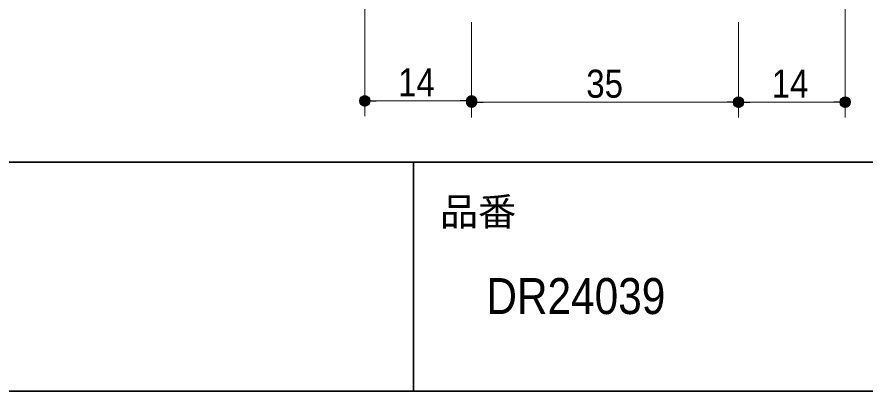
# Model space of a CAD drawing. Units: millimetres, scale not verified. Extents: x -4547 to 4547, y -2284 to 2284.
# Drawn here: x -906 to -71, y -2078 to -1710 of the extents above; entities that cross this region are included whole.
import ezdxf
from ezdxf.enums import TextEntityAlignment as Align

# ---------------------------------------------------------------- set-up
doc = ezdxf.new("R2010")
doc.units = ezdxf.units.MM
doc.header["$LTSCALE"] = 20
doc.header["$PDMODE"] = 32
doc.header["$PDSIZE"] = 10
for name, color, linetype, lineweight in [('0-0_1図面枠', 7, 'Continuous', 20), ('0-2_2寸法-1', 7, 'Continuous', 15), ('0-3_0', 7, 'Continuous', 25)]:
    doc.layers.add(name, color=color, linetype=linetype, lineweight=lineweight)
doc.layers.add('0-4_Defpoints', color=7, linetype='Continuous')
doc.styles.add('ＭＳ Ｐゴシック', font='')
doc.styles.get('ＭＳ Ｐゴシック').set_extended_font_data('MS PGothic')

# ---------------------------------------------------------------- blocks, each defined once
blk = doc.blocks.new('グループ-3')
at = {"layer": '0-0_1図面枠', "lineweight": 35}
for p, q in [((-60000, -37050), (60000, -37050)), ((16500, -37050), (16500, -41550))]:
    blk.add_line(p, q, dxfattribs=at)
blk.add_lwpolyline([(-60000, 41550), (60000, 41550), (60000, -41550), (-60000, -41550)], close=True, dxfattribs=at)
blk = doc.blocks.new('図面枠')
at = {"layer": '0-0_1図面枠'}
blk.add_blockref('グループ-3', (0, 0), dxfattribs=at)
at = {"layer": '0-0_1図面枠', "style": 'ＭＳ Ｐゴシック'}
blk.add_text('品番', height=550.3, dxfattribs=at).set_placement((17022.4, -38463.2), align=Align.BOTTOM_LEFT)
blk = doc.blocks.new('_Dot')
at = {"layer": '0-3_0'}
blk.add_line((-10, 0), (-20, 0), dxfattribs=at)
for points in [[(0, 0), (-10, 0), (-9.92, 1.25)], [(0, 0), (-9.92, -1.25), (-10, 0)], [(0, 0), (-9.92, 1.25), (-9.69, 2.49)], [(0, 0), (-9.69, -2.49), (-9.92, -1.25)], [(0, 0), (-9.69, 2.49), (-9.3, 3.68)], [(0, 0), (-9.3, -3.68), (-9.69, -2.49)], [(0, 0), (-9.3, 3.68), (-8.76, 4.82)], [(0, 0), (-8.76, -4.82), (-9.3, -3.68)], [(0, 0), (-8.76, 4.82), (-8.09, 5.88)], [(0, 0), (-8.09, -5.88), (-8.76, -4.82)], [(0, 0), (-8.09, 5.88), (-7.29, 6.85)], [(0, 0), (-7.29, -6.85), (-8.09, -5.88)], [(0, 0), (-7.29, 6.85), (-6.37, 7.71)], [(0, 0), (-6.37, -7.71), (-7.29, -6.85)], [(0, 0), (-6.37, 7.71), (-5.36, 8.44)], [(0, 0), (-5.36, -8.44), (-6.37, -7.71)], [(0, 0), (-5.36, 8.44), (-4.26, 9.05)], [(0, 0), (-4.26, -9.05), (-5.36, -8.44)], [(0, 0), (-4.26, 9.05), (-3.09, 9.51)], [(0, 0), (-3.09, -9.51), (-4.26, -9.05)], [(0, 0), (-3.09, 9.51), (-1.87, 9.82)], [(0, 0), (-1.87, -9.82), (-3.09, -9.51)], [(0, 0), (-1.87, 9.82), (-0.63, 9.98)], [(0, 0), (-0.63, -9.98), (-1.87, -9.82)], [(0, 0), (-0.63, 9.98), (0.63, 9.98)], [(0, 0), (0.63, -9.98), (-0.63, -9.98)], [(0, 0), (0.63, 9.98), (1.87, 9.82)], [(0, 0), (1.87, 9.82), (3.09, 9.51)], [(0, 0), (3.09, 9.51), (4.26, 9.05)], [(0, 0), (4.26, 9.05), (5.36, 8.44)], [(0, 0), (5.36, 8.44), (6.37, 7.71)], [(0, 0), (6.37, 7.71), (7.29, 6.85)], [(0, 0), (7.29, 6.85), (8.09, 5.88)], [(0, 0), (8.09, 5.88), (8.76, 4.82)], [(0, 0), (8.76, 4.82), (9.3, 3.68)], [(0, 0), (9.3, 3.68), (9.69, 2.49)], [(0, 0), (9.69, 2.49), (9.92, 1.25)], [(0, 0), (9.92, 1.25), (10, 0)], [(0, 0), (1.87, -9.82), (0.63, -9.98)], [(0, 0), (3.09, -9.51), (1.87, -9.82)], [(0, 0), (4.26, -9.05), (3.09, -9.51)], [(0, 0), (5.36, -8.44), (4.26, -9.05)], [(0, 0), (6.37, -7.71), (5.36, -8.44)], [(0, 0), (7.29, -6.85), (6.37, -7.71)], [(0, 0), (8.09, -5.88), (7.29, -6.85)], [(0, 0), (8.76, -4.82), (8.09, -5.88)], [(0, 0), (9.3, -3.68), (8.76, -4.82)], [(0, 0), (9.69, -2.49), (9.3, -3.68)], [(0, 0), (9.92, -1.25), (9.69, -2.49)], [(0, 0), (10, 0), (9.92, -1.25)]]:
    blk.add_solid(points, dxfattribs=at)

msp = doc.modelspace()

# ---------------------------------------------------------------- linework, layer by layer
at = {"layer": '0-2_2寸法-1'}
for p, q in [((-563.34, -1613.56), (-563.34, -1807.33)), ((-90.84, -1613.56), (-90.84, -1808.56)), ((-458.34, -1714.81), (-458.34, -1807.33)), ((-458.34, -1714.81), (-458.34, -1808.56)), ((-195.84, -1714.81), (-195.84, -1808.56)), ((-195.84, -1714.81), (-195.84, -1808.56)), ((-469.59, -1792.33), (-552.08, -1792.33)), ((-447.08, -1793.56), (-207.09, -1793.56)), ((-184.58, -1793.56), (-102.09, -1793.56))]:
    msp.add_line(p, q, dxfattribs=at)
at = {"layer": '0-4_Defpoints'}
for p in [(-563.34, -1792.33), (-195.84, -1793.56), (-90.84, -1793.56)]:
    msp.add_point(p, dxfattribs=at)

# ---------------------------------------------------------------- block references
at = {"layer": '0-0_1図面枠', "xscale": 0.05, "yscale": 0.05}
msp.add_blockref('図面枠', (-1340.62, 0), dxfattribs=at)
at = {"layer": '0-2_2寸法-1', "xscale": 0.5627563, "yscale": 0.5627563, "rotation": 180}
for p in [(-563.34, -1792.33), (-458.34, -1793.56), (-195.84, -1793.56)]:
    msp.add_blockref('_Dot', p, dxfattribs=at)
at = {"layer": '0-2_2寸法-1', "xscale": 0.5627563, "yscale": 0.5627563}
for p in [(-458.34, -1792.33), (-195.84, -1793.56), (-90.84, -1793.56)]:
    msp.add_blockref('_Dot', p, dxfattribs=at)

# ---------------------------------------------------------------- texts
at = {"layer": '0-0_1図面枠', "style": 'ＭＳ Ｐゴシック', "width": 0.9}
msp.add_text('DR24039', height=35.38, dxfattribs=at).set_placement((-443.79, -2012.45), align=Align.BOTTOM_LEFT)
at = {"layer": '0-2_2寸法-1', "style": 'ＭＳ Ｐゴシック', "width": 0.9}
for s, p in [('14', (-530.65, -1796.14)), ('35', (-345.53, -1797.45)), ('14', (-163.15, -1797.38))]:
    msp.add_text(s, height=27.57, dxfattribs=at).set_placement(p, align=Align.BOTTOM_LEFT)

doc.saveas('drawing.dxf')
